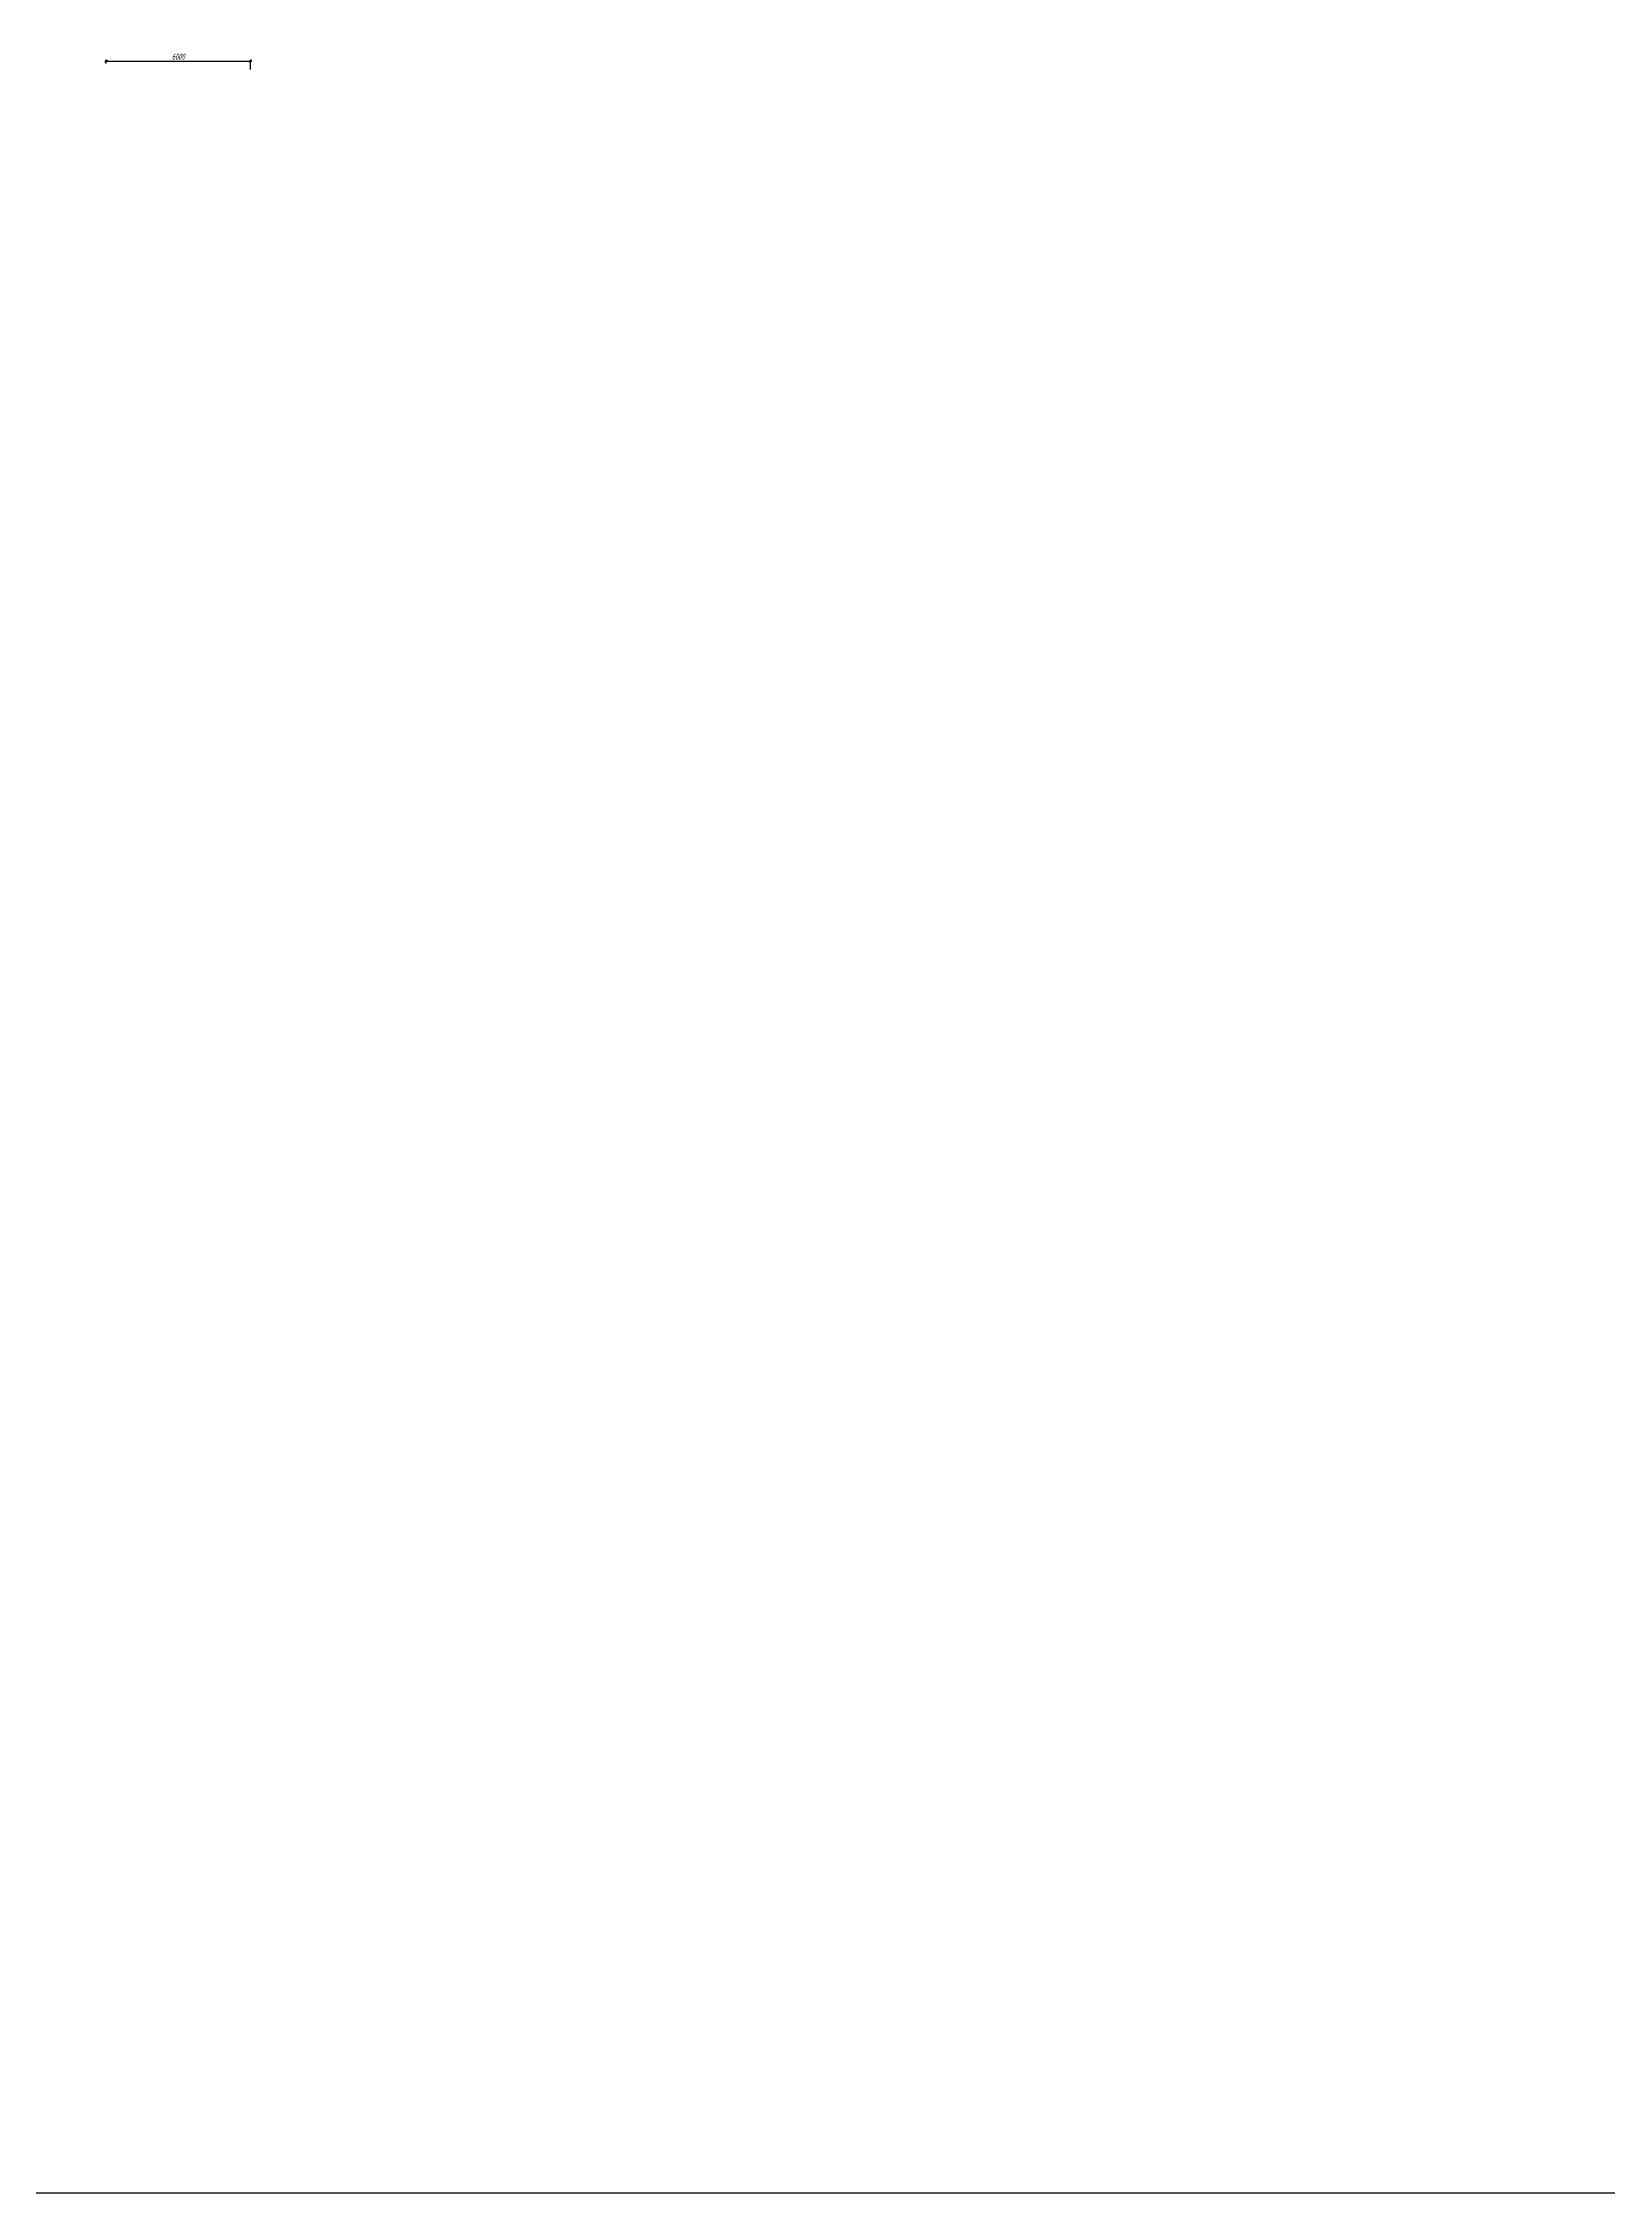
# Model space of a CAD drawing. Header units: millimetres. Extents: x -138350 to 909539, y -253833 to 111767.
# Drawn here: x 177640 to 242571, y -253833 to -164676 of the extents above; entities that cross this region are included whole.
import ezdxf

# ---------------------------------------------------------------- set-up
doc = ezdxf.new("R2010")
doc.units = ezdxf.units.MM
for name, color, linetype, lineweight in [('_Оси', 90, 'Continuous', 13), ('выноска', 7, 'Continuous', 13), ('Нумерация 100мм', 91, 'Continuous', 30)]:
    doc.layers.add(name, color=color, linetype=linetype, lineweight=lineweight)
doc.styles.add('СПДС_размеры', font='spdswin.shx', dxfattribs={"width": 0.8, "oblique": 15})
doc.dimstyles.new('СПДС', dxfattribs={"dimtxt": 2.5, "dimasz": 1, "dimexe": 0.5, "dimexo": 1.5, "dimtad": 1, "dimdec": 0, "dimtxsty": 'СПДС_размеры', "dimblk": 'OBLIQUE', "dimcen": 2.5, "dimdle": 0.5, "dimadec": 8, "dimazin": 0, "dimtfac": 1, "dimtdec": 0, "dimtix": 1, "dimtmove": 0, "dimatfit": 3, "dimfxl": 1, "dimarcsym": 0})

# ---------------------------------------------------------------- blocks, each defined once
blk = doc.blocks.new('_Oblique')
at = {"layer": 'выноска', "color": 0, "lineweight": -2}
blk.add_line((-0.5, -0.5), (0.5, 0.5), dxfattribs=at)
blk = doc.blocks.new('*D770')
at = {"layer": '_Оси', "color": 0, "lineweight": -2, "ltscale": 100, "transparency": 16777216}
for p, q in [((180205, -165428), (186305, -165428)), ((180255, -165524), (180255, -165378)), ((186255, -165774), (186255, -165378))]:
    blk.add_line(p, q, dxfattribs=at)
at = {"layer": 'Defpoints', "color": 0, "ltscale": 100, "transparency": 16777216}
for p in [(180255, -165674), (186255, -165428), (186255, -165924)]:
    blk.add_point(p, dxfattribs=at)
at = {"layer": '_Оси', "color": 0, "lineweight": -2, "ltscale": 100, "transparency": 16777216, "xscale": 100, "yscale": 100, "zscale": 100, "rotation": 180}
blk.add_blockref('_Oblique', (180255, -165428), dxfattribs=at)
at = {"layer": '_Оси', "color": 0, "lineweight": -2, "ltscale": 100, "transparency": 16777216, "xscale": 100, "yscale": 100, "zscale": 100}
blk.add_blockref('_Oblique', (186255, -165428), dxfattribs=at)
at = {"layer": '_Оси', "color": 0, "ltscale": 100, "transparency": 16777216, "insert": (183255, -165240.5), "char_height": 250, "attachment_point": 5, "style": 'СПДС_размеры'}
blk.add_mtext('6000', dxfattribs=at)

msp = doc.modelspace()

# ---------------------------------------------------------------- linework, layer by layer
at = {"layer": 'Нумерация 100мм', "ltscale": 100}
msp.add_lwpolyline([(-138350, 111767), (909539, 111767), (909539, -253833), (-138350, -253833)], close=True, dxfattribs=at)

# ---------------------------------------------------------------- dimensions: what is measured, and where the dimension line sits
at = {"layer": '_Оси', "ltscale": 100}
dim = msp.add_linear_dim(base=(186255, -165428), p1=(180255, -165674), p2=(186255, -165924), dimstyle='СПДС', override={"dimscale": 100, "dimtix": 0, "dimtmove": 1}, dxfattribs=at)
dim.commit()
dim.dimension.update_dxf_attribs({"geometry": '*D770', "text_midpoint": (183255, -165240.5)})

doc.saveas('drawing.dxf')
